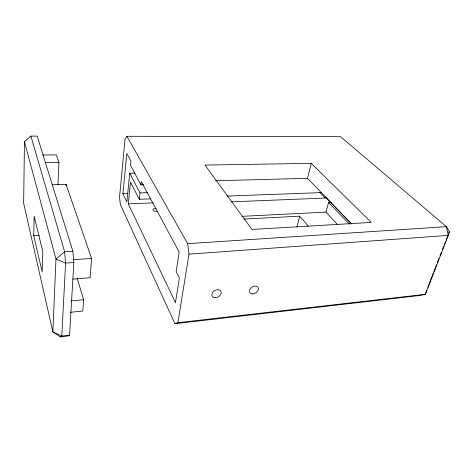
<?xml version="1.0" encoding="UTF-8"?>
<svg xmlns="http://www.w3.org/2000/svg" width="473" height="473" viewBox="0 0 473 473"><rect width="100%" height="100%" fill="white"/><g stroke="black" fill="none" stroke-linecap="round" stroke-linejoin="round"><path stroke-width="0.71" d="M24.454 141.717L23.65 203.272L52.864 331.934L60.325 336.882L67.964 336.001L69.561 335.132L73.853 262.485L72.854 251.216L37.225 136.129L30.899 136.118L24.454 141.717L55.985 259.068L52.864 331.934L61.815 336.019L69.561 335.132M33.719 235.725L34.151 216.285L42.807 251.666L42.18 272.04L33.719 235.725L39.318 235.418M57.966 184.943L58.912 162.405L56.311 154.884L42.718 155.008M65.984 185.83L66.054 184.381L52.036 184.748M77.093 278.053L83.62 299.716L82.822 311.033L70.524 312.281M66.054 184.381L91.567 258.424L90.124 277.716L72.919 279.129M134.894 173.124L129.756 173.23L126.835 202.001L122.903 193.747L126.823 153.471L130.98 161.175L130.548 165.408L140.895 184.848L143.81 184.766M140.895 184.848L141.261 181.555L179.155 252.05L176.157 271.662L179.356 277.935L175.483 302.643L128.284 203.839L130.518 182.105L139.281 199.293L150.355 198.885M139.281 199.293L139.99 192.931L129.756 173.23M174.927 323.686L177.895 322.704L188.999 254.155L187.669 243.672L126.888 136.289L125.038 139.157L119.551 197.04L120.337 204.478L174.927 323.686L420.065 295.459L425.428 294.301L448.28 235.394L449.35 231.681L446.435 226.668L340.584 136.679L126.888 136.289M351.652 223.989L307.509 178.321L311.269 163.345L205.01 165.089L251.973 229.464L371.228 222.411L311.269 163.345M296.908 227.182L299.693 216.167L243.991 219.07M231.604 201.841L325.264 198.051L325.519 197.117L351.185 223.676M337.468 224.456L325.956 212.123L328.599 202.503L331.508 202.373M426.687 290.15L425.428 294.301L177.895 322.704M427.752 287.401L429.088 283.96M429.62 282.582L433.351 272.951M433.883 271.579L436.549 264.697M437.354 262.633L438.95 258.506M440.02 255.757L441.35 252.316M442.415 249.567L443.751 246.126M444.283 244.748L445.619 241.313M446.151 239.935L449.35 231.681M60.325 336.882L61.815 336.019L65.581 263.089L64.606 251.754L30.899 136.118M71.192 300.893L83.62 299.716M73.853 262.485L65.581 263.089L55.985 259.068L64.606 251.754L72.854 251.216M188.999 254.155L448.28 235.394L446.435 226.668L187.669 243.672M73.339 259.712L91.567 258.424M242.052 216.332L325.956 212.123M128.284 203.839L153.37 202.858M227.129 196.07L321.622 192.606M139.99 192.931L147.369 192.688M122.903 193.747L128.071 193.575M215.623 180.763L307.509 178.321M45.053 162.594L58.912 162.405M319.718 192.292L325.264 198.051M328.599 202.503L349.446 224.196M299.693 216.167L308.384 226.236M157.615 211.307A2.885 1.419 7.2 0 1 153.075 210.142A2.885 1.419 7.2 0 1 156.179 208.64M252.481 293.94A4.878 3.459 -33.2 0 0 258.382 288.116A4.878 3.459 -33.2 0 0 251.021 287.951A4.878 3.459 -33.2 0 0 252.481 293.94M215.12 297.73A5.008 3.624 -30.4 0 0 221.092 291.77A5.008 3.624 -30.4 0 0 213.323 291.622A5.008 3.624 -30.4 0 0 215.12 297.73"/></g></svg>
